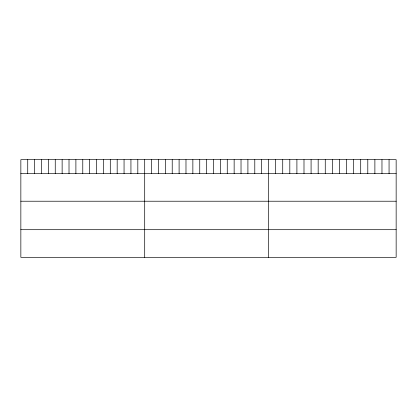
<?xml version="1.0" encoding="UTF-8"?>
<svg xmlns="http://www.w3.org/2000/svg" width="417" height="417" viewBox="0 0 417 417"><rect width="100%" height="100%" fill="white"/><g stroke="black" fill="none" stroke-linecap="round" stroke-linejoin="round"><path stroke-width="0.63" d="M396.15 173.592L396.15 257.325L20.85 257.325L20.85 159.675L396.15 159.675L396.15 173.592L20.85 173.592M20.85 201.223L396.15 201.223M20.85 229.694L396.15 229.694M389.061 159.675L389.061 173.592M381.972 159.675L381.972 173.592M374.883 159.675L374.883 173.592M367.794 159.675L367.794 173.592M360.705 159.675L360.705 173.592M353.616 159.675L353.616 173.592M346.527 159.675L346.527 173.592M339.438 159.675L339.438 173.592M332.349 159.675L332.349 173.592M325.26 159.675L325.26 173.592M318.171 159.675L318.171 173.592M311.082 159.675L311.082 173.592M303.993 159.675L303.993 173.592M296.904 159.675L296.904 173.592M289.815 159.675L289.815 173.592M282.726 159.675L282.726 173.592M275.637 159.675L275.637 173.592M268.548 159.675L268.548 257.325M261.668 159.675L261.668 173.592M254.787 159.675L254.787 173.592M247.906 159.675L247.906 173.592M241.026 159.675L241.026 173.592M234.145 159.675L234.145 173.592M227.265 159.675L227.265 173.592M220.385 159.675L220.385 173.592M213.504 159.675L213.504 173.592M206.623 159.675L206.623 173.592M199.743 159.675L199.743 173.592M192.862 159.675L192.862 173.592M185.982 159.675L185.982 173.592M179.102 159.675L179.102 173.592M172.221 159.675L172.221 173.592M165.34 159.675L165.34 173.592M158.46 159.675L158.46 173.592M151.579 159.675L151.579 173.592M144.699 159.675L144.699 257.325M137.818 159.675L137.818 173.592M130.938 159.675L130.938 173.592M124.058 159.675L124.058 173.592M117.177 159.675L117.177 173.592M110.296 159.675L110.296 173.592M103.416 159.675L103.416 173.592M96.535 159.675L96.535 173.592M89.655 159.675L89.655 173.592M82.775 159.675L82.775 173.592M75.894 159.675L75.894 173.592M69.014 159.675L69.014 173.592M62.133 159.675L62.133 173.592M55.252 159.675L55.252 173.592M48.372 159.675L48.372 173.592M41.491 159.675L41.491 173.592M34.611 159.675L34.611 173.592M27.73 159.675L27.73 173.592"/></g></svg>
